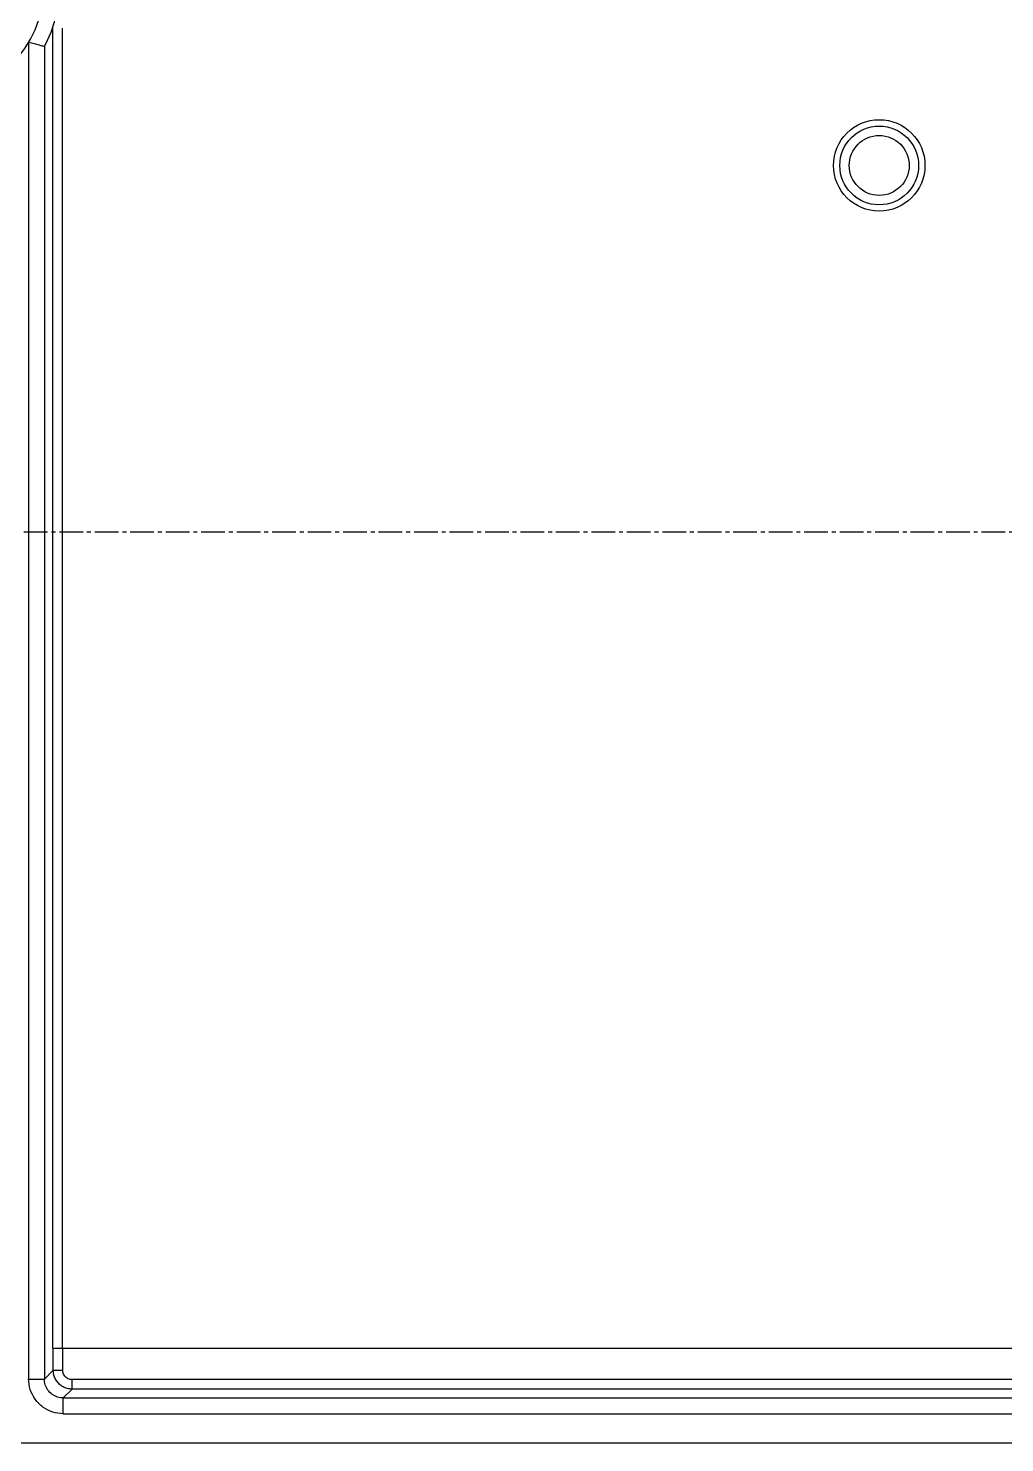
# Model space of a CAD drawing. Extents: x 0 to 193, y 0 to 226.
# Drawn here: x 65.39 to 96.36, y 82.15 to 127.03 of the extents above; entities that cross this region are included whole.
import ezdxf

# ---------------------------------------------------------------- set-up
doc = ezdxf.new("R2010")
doc.units = 0
doc.linetypes.add('AXES2', pattern=[1.125, 0.75, -0.125, 0.125, -0.125])
doc.layers.add('AXE', color=80, linetype='AXES2')

# ---------------------------------------------------------------- blocks, each defined once
blk = doc.blocks.new('trhgkjglyretgerdutdhjfkhg')
for p, q in [((8568.973, -2287.521), (8568.973, -2245.591)), ((8569.273, -2287.521), (8569.273, -2245.64)), ((8568.202, -2246.087), (8568.202, -2288.498)), ((8568.701, -2246.218), (8568.701, -2288.5)), ((8568.702, -2246.217), (8568.702, -2246.217)), ((8568.973, -2287.521), (8568.984, -2287.521)), ((8568.982, -2288.219), (8568.984, -2287.521)), ((8568.999, -2287.521), (8600.28, -2287.521)), ((8569.282, -2288.219), (8569.282, -2287.521)), ((8568.701, -2288.5), (8568.982, -2288.219)), ((8568.982, -2288.219), (8569.282, -2288.219)), ((8568.202, -2288.5), (8568.701, -2288.5)), ((8569.301, -2289.1), (8569.582, -2288.819)), ((8569.582, -2288.819), (8569.582, -2288.519)), ((8606.537, -2288.519), (8569.582, -2288.519)), ((8606.661, -2288.819), (8569.582, -2288.819)), ((8569.301, -2289.1), (8658.86, -2289.1)), ((8569.301, -2289.599), (8658.859, -2289.599)), ((8561.83, -2290.521), (8666.33, -2290.521))]:
    blk.add_line(p, q)
blk.add_lwpolyline([(8568.701, -2246.218), (8568.701, -2246.218), (8568.701, -2246.218), (8568.702, -2246.218), (8568.702, -2246.218), (8568.702, -2246.218), (8568.702, -2246.218), (8568.702, -2246.217), (8568.702, -2246.217)])
for radius in [1.45, 1.25, 0.95]:
    blk.add_circle((8595.18, -2249.991), radius)
for radius, start, end in [(3.5, 270, 90), (4, 331.6976, 28.3024)]:
    blk.add_arc((8565.18, -2244.321), radius, start, end)
for points, knots in [([(8568.701, -2246.218), (8568.686, -2246.214), (8568.634, -2246.201), (8568.528, -2246.174), (8568.377, -2246.134), (8568.263, -2246.104), (8568.202, -2246.087)], [0, 0, 0, 0, 0.0469811, 0.1622253, 0.3268584, 0.5162976, 0.5162976, 0.5162976, 0.5162976]), ([(8569.582, -2288.819), (8569.541, -2288.819), (8569.455, -2288.81), (8569.328, -2288.768), (8569.209, -2288.696), (8569.108, -2288.596), (8569.034, -2288.476), (8568.991, -2288.348), (8568.982, -2288.261), (8568.982, -2288.219)], [0, 0, 0, 0, 0.1231019, 0.2566076, 0.3963678, 0.5384165, 0.6789395, 0.8140074, 0.9393518, 0.9393518, 0.9393518, 0.9393518]), ([(8569.582, -2288.519), (8569.561, -2288.519), (8569.518, -2288.515), (8569.455, -2288.494), (8569.395, -2288.458), (8569.345, -2288.408), (8569.308, -2288.348), (8569.286, -2288.284), (8569.282, -2288.24), (8569.282, -2288.219)], [0, 0, 0, 0, 0.0616521, 0.1284203, 0.1982307, 0.2691689, 0.3394093, 0.4070254, 0.4698322, 0.4698322, 0.4698322, 0.4698322]), ([(8569.301, -2289.599), (8569.187, -2289.599), (8568.957, -2289.563), (8568.644, -2289.405), (8568.395, -2289.155), (8568.237, -2288.842), (8568.202, -2288.611), (8568.202, -2288.498)], [0, 0, 0, 0, 0.340331, 0.686692, 1.034762, 1.381062, 1.721964, 1.721964, 1.721964, 1.721964]), ([(8569.301, -2289.1), (8569.239, -2289.1), (8569.114, -2289.081), (8568.943, -2288.995), (8568.806, -2288.858), (8568.72, -2288.688), (8568.701, -2288.562), (8568.701, -2288.5)], [0, 0, 0, 0, 0.1847388, 0.3739134, 0.5640053, 0.7532752, 0.9383184, 0.9383184, 0.9383184, 0.9383184]), ([(8569.299, -2289.599), (8569.299, -2289.537), (8569.299, -2289.422), (8569.299, -2289.27), (8569.301, -2289.166), (8569.3, -2289.114), (8569.301, -2289.1)], [0, 0, 0, 0, 0.186295, 0.3457612, 0.455436, 0.49953, 0.49953, 0.49953, 0.49953])]:
    blk.add_open_spline(points, degree=3, knots=knots)
at = {"layer": 'AXE'}
blk.add_line((8502.802, -2261.621), (8696.177, -2261.621), dxfattribs=at)

msp = doc.modelspace()

# ---------------------------------------------------------------- block references
msp.add_blockref('trhgkjglyretgerdutdhjfkhg', (-8502.802, 2372.668))

doc.saveas('drawing.dxf')
